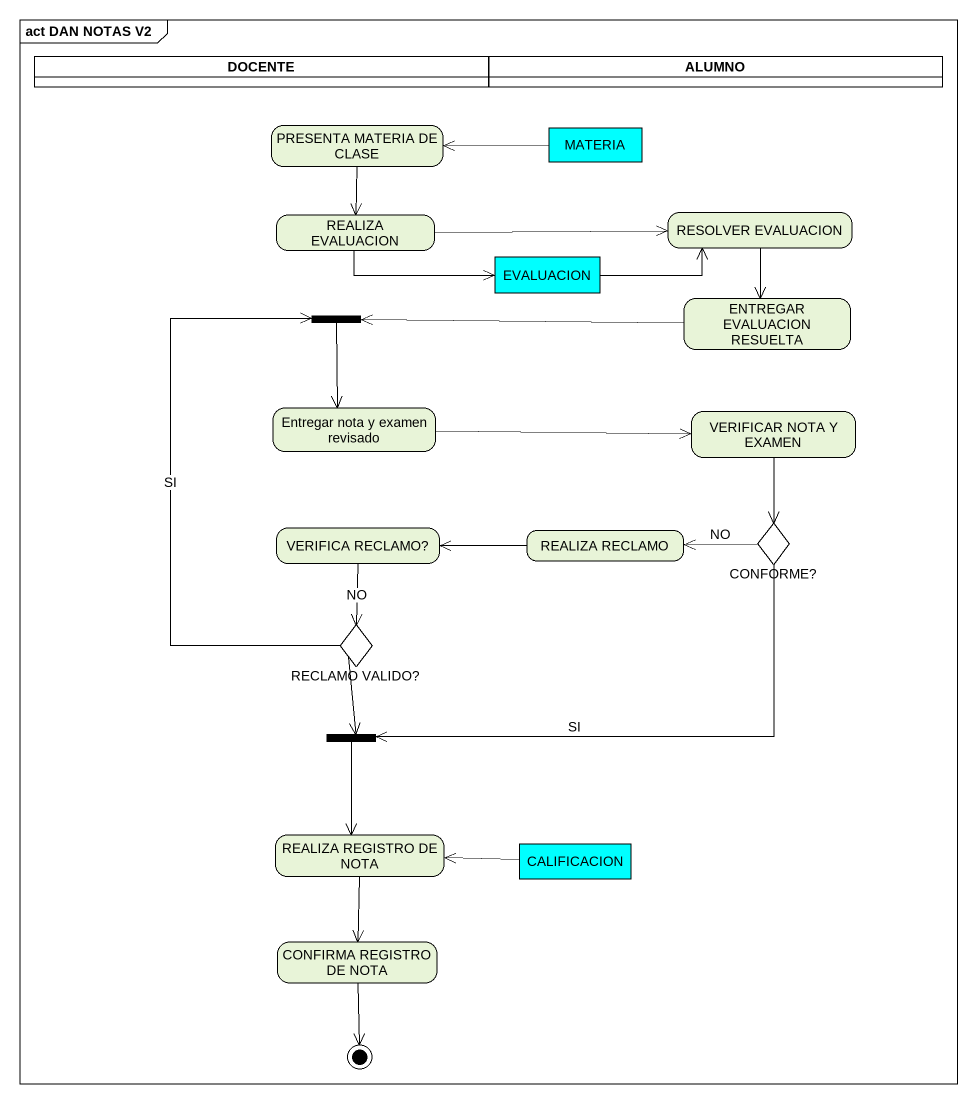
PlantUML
@startuml
mainframe act DAN NOTAS V2
hide empty description
state DOCENTE <<partition>>
state ALUMNO <<partition>>
state "PRESENTA MATERIA DE CLASE" as PRESENTA_MATERIA_DE_CLASE
state MATERIA <<object>> #00FFFF
state "REALIZA EVALUACION" as REALIZA_EVALUACION
state "RESOLVER EVALUACION" as RESOLVER_EVALUACION
state EVALUACION <<object>> #00FFFF
state fork1 <<join>>
state "ENTREGAR EVALUACION RESUELTA" as ENTREGAR_EVALUACION_RESUELTA
state "Entregar nota y examen revisado" as Entregar_nota_y_examen
state "VERIFICAR NOTA Y EXAMEN" as VERIFICAR_NOTA_Y_EXAMEN
state "VERIFICA RECLAMO?" as VERIFICA_RECLAMO
state "REALIZA RECLAMO" as REALIZA_RECLAMO
state "CONFORME?" as CONFORME <<choice>> #00FF00
state "RECLAMO VALIDO?" as RECLAMO_VALIDO <<choice>> #00FF00
state fork2 <<join>>
state "REALIZA REGISTRO DE NOTA" as REALIZA_REGISTRO_DE_NOTA
state CALIFICACION <<object>> #00FFFF
state "CONFIRMA REGISTRO DE NOTA" as CONFIRMA_REGISTRO_DE_NOTA
PRESENTA_MATERIA_DE_CLASE --> REALIZA_EVALUACION
MATERIA -left-> PRESENTA_MATERIA_DE_CLASE
REALIZA_EVALUACION -right-> RESOLVER_EVALUACION
REALIZA_EVALUACION -right-> EVALUACION
RESOLVER_EVALUACION --> ENTREGAR_EVALUACION_RESUELTA
EVALUACION -right-> RESOLVER_EVALUACION
fork1 --> Entregar_nota_y_examen
ENTREGAR_EVALUACION_RESUELTA -left-> fork1
Entregar_nota_y_examen -right-> VERIFICAR_NOTA_Y_EXAMEN
VERIFICAR_NOTA_Y_EXAMEN --> CONFORME
VERIFICA_RECLAMO --> RECLAMO_VALIDO : NO
REALIZA_RECLAMO -left-> VERIFICA_RECLAMO
CONFORME -left-> REALIZA_RECLAMO : NO
CONFORME -left-> fork2 : SI
RECLAMO_VALIDO -up-> fork1 : SI
RECLAMO_VALIDO --> fork2
fork2 --> REALIZA_REGISTRO_DE_NOTA
REALIZA_REGISTRO_DE_NOTA --> CONFIRMA_REGISTRO_DE_NOTA
CALIFICACION -left-> REALIZA_REGISTRO_DE_NOTA
CONFIRMA_REGISTRO_DE_NOTA --> [*]
@enduml
